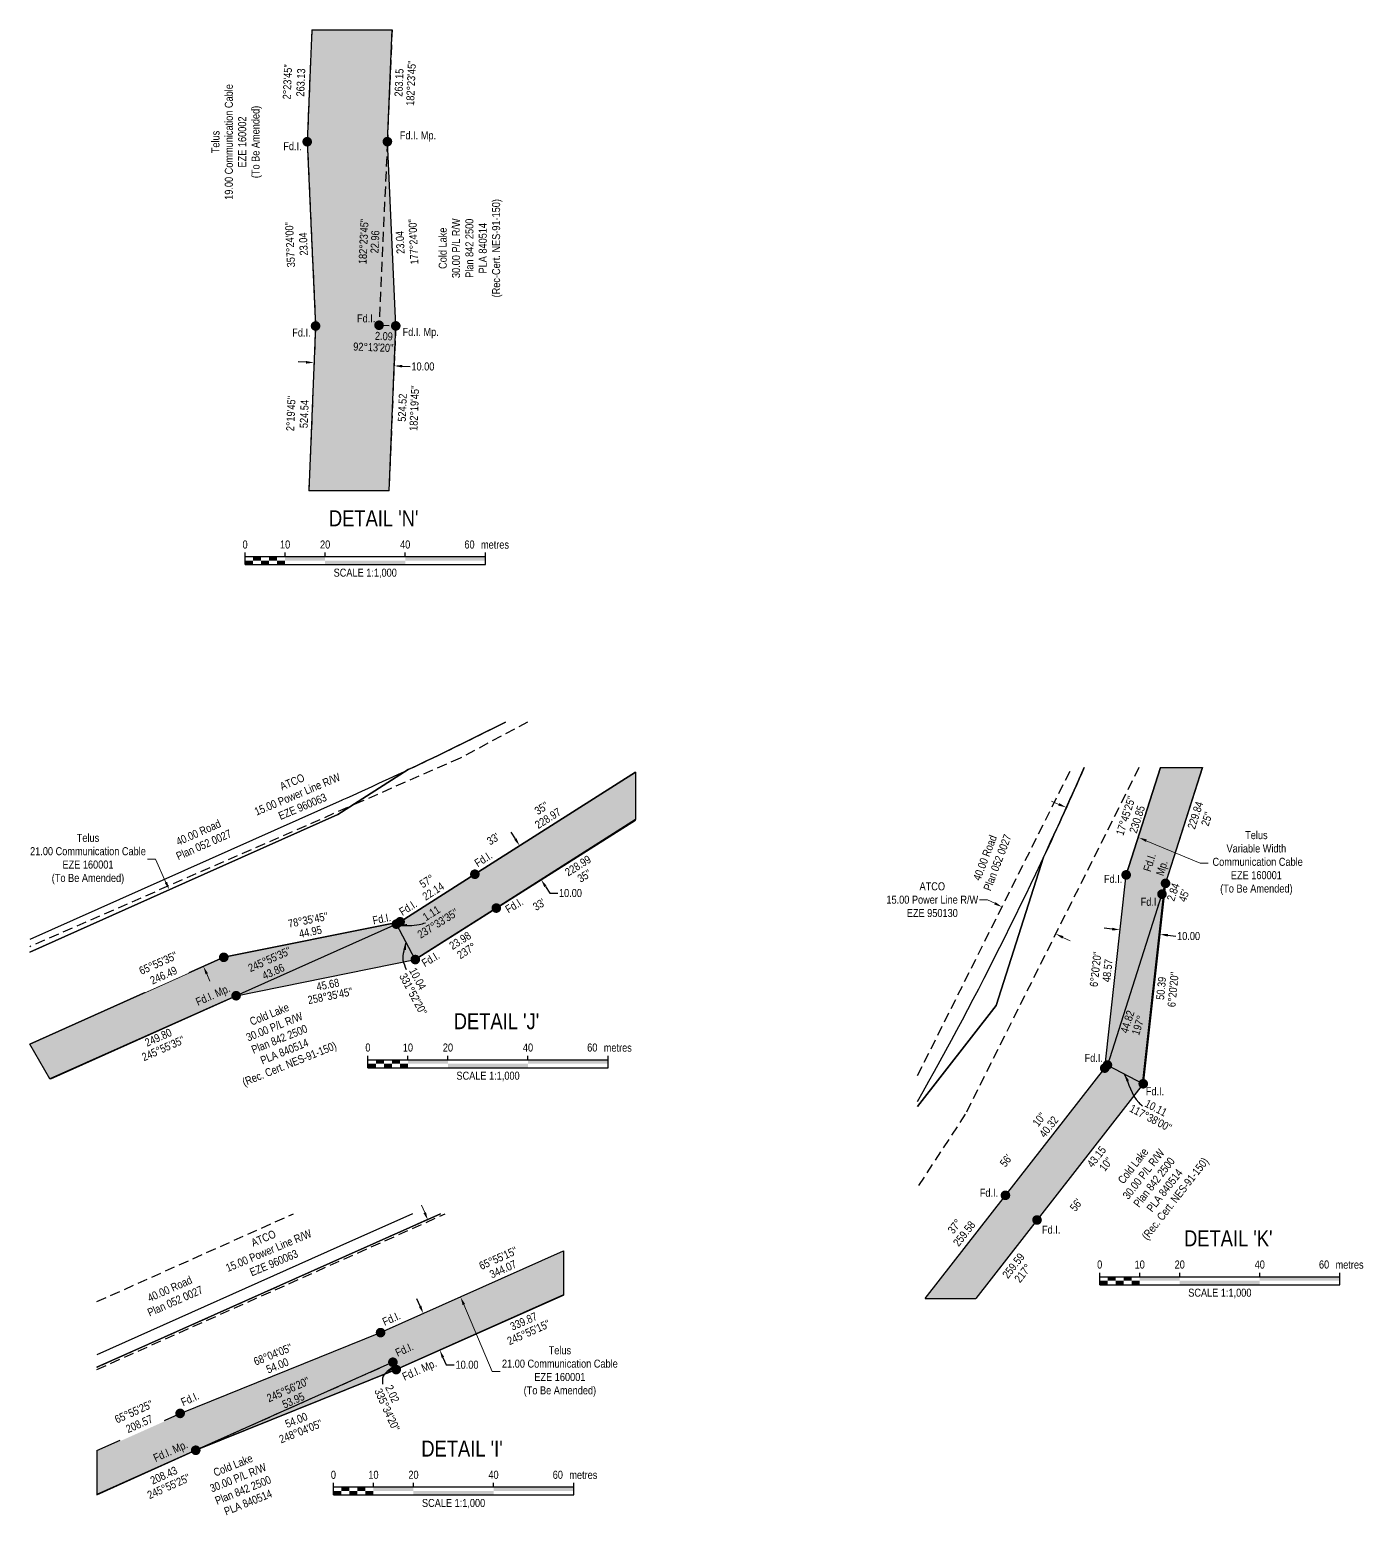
# Model space of a CAD drawing. Extents: x 506429 to 517084, y 6049655 to 6059669.
# Drawn here: x 506717 to 508382, y 6056965 to 6058819 of the extents above; entities that cross this region are included whole.
import ezdxf
from ezdxf.enums import TextEntityAlignment as Align

# ---------------------------------------------------------------- set-up
doc = ezdxf.new("R2010")
doc.units = 0
doc.header["$LTSCALE"] = 5
doc.header["$PDSIZE"] = 0.5
doc.linetypes.add('foc-FLOWLINE', pattern=[3.75, 2.5, -1.25])
doc.layers.get('Defpoints').update_dxf_attribs({"color": 9})
for name, color, linetype in [('C-EZE', 13, 'foc-FLOWLINE'), ('C-RW', 13, 'Continuous'), ('DETAIL-T', 7, 'Continuous'), ('F-EZE', 190, 'foc-FLOWLINE'), ('F-RW', 190, 'Continuous'), ('L-BD', 7, 'Continuous'), ('L-BD1', 253, 'Continuous'), ('L-MON', 1, 'Continuous'), ('L-TITLEDB', 4, 'Continuous'), ('L-TITLEDB-T', 4, 'Continuous'), ('P-PROPOSED', 10, 'Continuous'), ('P-PROPOSED-H', 21, 'Continuous'), ('P-TXT', 4, 'Continuous')]:
    doc.layers.add(name, color=color, linetype=linetype)
for name, color, linetype, lineweight in [('C-EZE-T', 13, 'Continuous', 9), ('F-EZE-T', 190, 'Continuous', 9), ('F-RW-T', 190, 'Continuous', 9)]:
    doc.layers.add(name, color=color, linetype=linetype, lineweight=lineweight)
doc.styles.add('80', font='ARIALN.TTF', dxfattribs={"height": 10})
doc.styles.add('80CG', font='ARIALN.TTF', dxfattribs={"height": 10})
doc.styles.add('80L', font='ARIALN.TTF', dxfattribs={"height": 10})
doc.dimstyles.new('Compass 5 000', dxfattribs={"dimscale": 5, "dimtxt": 9, "dimasz": 2, "dimexe": 0.2, "dimexo": 0.0625, "dimgap": 0.5, "dimtad": 0, "dimtih": 1, "dimtoh": 1, "dimzin": 0, "dimdsep": 46, "dimtxsty": '80CG', "dimcen": 0.1, "dimse1": 1, "dimse2": 1, "dimclrd": 256, "dimclrt": 256, "dimaunit": 1, "dimadec": 4, "dimazin": 0, "dimtfac": 0.06, "dimtofl": 0, "dimtmove": 0, "dimatfit": 1, "dimfxl": 0.2, "dimtolj": 1, "dimtzin": 0, "dimlwd": -1, "dimarcsym": 0})

# ---------------------------------------------------------------- blocks, each defined once
blk = doc.blocks.new('fdia')
at = {"color": 255, "const_width": 1}
blk.add_lwpolyline([(-0.5, 0, 1), (0.5, 0, 1)], format="xyb", close=True, dxfattribs=at)
blk = doc.blocks.new('Fdiaa')
blk.add_blockref('fdia', (0, 0))
blk = doc.blocks.new('fdib')
at = {"color": 1, "const_width": 1.6}
blk.add_lwpolyline([(-0.4, 0, 1), (0.4, 0, 1)], format="xyb", close=True, dxfattribs=at)
at = {"color": 1}
blk.add_circle((0, 0), 0.8, dxfattribs=at)
blk = doc.blocks.new('Fdibb')
blk.add_blockref('fdib', (0, 0))
blk = doc.blocks.new('fdicc')
for name in ['Fdibb', 'Fdiaa']:
    blk.add_blockref(name, (0, 0))
blk = doc.blocks.new('FDI')
blk.add_blockref('fdicc', (0, 0))
blk = doc.blocks.new('*U1061')
at = {"color": 0}
for p, q in [((-150, 0), (-150, 15)), ((-150, 10), (150.2, 10)), ((-150, 0), (150.2, 0)), ((-100, 10), (-100, 15)), ((-50, 10), (-50, 15)), ((50, 10), (50, 15)), ((150.2, 0), (150.2, 15))]:
    blk.add_line(p, q, dxfattribs=at)
for points in [[(-150, 5), (-140, 5), (-150, 0), (-140, 0)], [(-140, 10), (-130, 10), (-140, 5), (-130, 5)], [(-130, 5), (-120, 5), (-130, 0), (-120, 0)], [(-120, 10), (-110, 10), (-120, 5), (-110, 5)], [(-110, 5), (-100, 5), (-110, 0), (-100, 0)], [(-100, 10), (-50, 10), (-100, 5), (-50, 5)], [(-50, 5), (50, 5), (-50, 0), (50, 0)], [(50, 10), (150.2, 10), (50, 5), (150.2, 5)]]:
    blk.add_solid(points, dxfattribs=at)
at = {"color": 0, "style": '80'}
blk.add_text('metres', height=10, dxfattribs=at).set_placement((162.2, 20), align=Align.CENTER)
at = {"color": 0, "char_height": 10, "style": '80'}
for s, insert, attachment_point in [('0', (-150, 30.2), 2), ('10', (-100, 30.2), 2), ('20', (-50, 30.2), 2), ('40', (50, 30.2), 2), ('60', (136.7, 30.2), 3), ('SCALE 1:1,000', (0.1, -5), 2)]:
    blk.add_mtext(s, dxfattribs=dict(at, insert=insert, attachment_point=attachment_point))
blk = doc.blocks.new('*D1093')
at = {"layer": 'C-EZE-T', "transparency": 16777216}
for p, q in [((507210.4, 6057342.6), (507206.4, 6057351.8)), ((507259.1, 6057227.9), (507294.7, 6057144.3)), ((507294.7, 6057144.3), (507304.7, 6057144.3))]:
    blk.add_line(p, q, dxfattribs=at)
for points in [[(507211.9, 6057343.2), (507208.8, 6057341.9), (507214.3, 6057333.4)], [(507260.7, 6057228.6), (507257.6, 6057227.3), (507255.2, 6057237.1)]]:
    blk.add_solid(points, dxfattribs=at)
at = {"layer": 'Defpoints', "color": 0, "transparency": 16777216}
for p in [(507214.3, 6057333.4), (507198.4, 6057326.6), (507239.4, 6057230.4)]:
    blk.add_point(p, dxfattribs=at)
at = {"layer": 'C-EZE-T', "transparency": 16777216, "insert": (507379.1, 6057144.3), "char_height": 10, "attachment_point": 5, "style": '80CG'}
blk.add_mtext('\\A1;Telus\\P21.00 Communication Cable\\PEZE 160001\\P(To Be Amended)', dxfattribs=at)
blk = doc.blocks.new('*D1094')
at = {"layer": 'C-EZE-T', "transparency": 16777216}
for p, q in [((506874.4, 6057783.8), (506864.4, 6057783.8)), ((506887.4, 6057754.7), (506874.4, 6057783.8)), ((506938.3, 6057640.7), (506942.4, 6057631.6))]:
    blk.add_line(p, q, dxfattribs=at)
for points in [[(506888.9, 6057755.4), (506885.9, 6057754), (506891.5, 6057745.6)], [(506939.8, 6057641.4), (506936.8, 6057640.1), (506934.2, 6057649.9)]]:
    blk.add_solid(points, dxfattribs=at)
at = {"layer": 'Defpoints', "color": 0, "transparency": 16777216}
for p in [(506781.3, 6057696.4), (506934.2, 6057649.9), (506824.1, 6057600.7)]:
    blk.add_point(p, dxfattribs=at)
at = {"layer": 'C-EZE-T', "transparency": 16777216, "insert": (506790.1, 6057783.8), "char_height": 10, "attachment_point": 5, "style": '80CG'}
blk.add_mtext('\\A1;Telus\\P21.00 Communication Cable\\PEZE 160001\\P(To Be Amended)', dxfattribs=at)
blk = doc.blocks.new('*D1095')
at = {"layer": 'C-EZE-T', "transparency": 16777216}
for p, q in [((508001.8, 6057852.1), (507992.5, 6057856)), ((508110.9, 6057806.8), (508178.2, 6057778.9)), ((508178.2, 6057778.9), (508188.2, 6057778.9))]:
    blk.add_line(p, q, dxfattribs=at)
for points in [[(508002.4, 6057853.7), (508001.1, 6057850.6), (508011, 6057848.3)], [(508111.5, 6057808.4), (508110.3, 6057805.3), (508101.7, 6057810.7)]]:
    blk.add_solid(points, dxfattribs=at)
at = {"layer": 'Defpoints', "color": 0, "transparency": 16777216}
for p in [(508011, 6057848.3), (508007.1, 6057839), (508097.8, 6057801.4)]:
    blk.add_point(p, dxfattribs=at)
at = {"layer": 'C-EZE-T', "transparency": 16777216, "insert": (508248.4, 6057778.9), "char_height": 10, "attachment_point": 5, "style": '80CG'}
blk.add_mtext('\\A1;Telus\\PVariable Width\\P Communication Cable\\PEZE 160001\\P(To Be Amended)', dxfattribs=at)
blk = doc.blocks.new('*D1096')
at = {"layer": 'Defpoints', "color": 0, "transparency": 16777216}
for p in [(507930.9, 6057724.1), (507914.1, 6057690.4), (507981.1, 6057656.9)]:
    blk.add_point(p, dxfattribs=at)
at = {"layer": 'F-RW-T', "transparency": 16777216}
for p, q in [((507913, 6057733.1), (507903, 6057733.1)), ((507922, 6057728.6), (507913, 6057733.1)), ((508006.9, 6057686.1), (508015.8, 6057681.6))]:
    blk.add_line(p, q, dxfattribs=at)
for points in [[(507922.7, 6057730.1), (507921.2, 6057727.1), (507930.9, 6057724.1)], [(508007.6, 6057687.6), (508006.1, 6057684.6), (507997.9, 6057690.6)]]:
    blk.add_solid(points, dxfattribs=at)
at = {"layer": 'F-RW-T', "transparency": 16777216, "insert": (507843.9, 6057733.1), "char_height": 10, "attachment_point": 5, "style": '80CG'}
blk.add_mtext('\\A1;ATCO\\P15.00 Power Line R/W\\PEZE 950130', dxfattribs=at)
blk = doc.blocks.new('*D1199')
at = {"layer": 'Defpoints', "color": 0, "transparency": 16777216}
for p in [(507072.7, 6058414.1), (507172.7, 6058410), (507172.2, 6058399.4)]:
    blk.add_point(p, dxfattribs=at)
at = {"layer": 'P-TXT', "transparency": 16777216}
for p, q in [((507062.3, 6058403.9), (507052.3, 6058404.3)), ((507182.2, 6058399), (507192.2, 6058398.6))]:
    blk.add_line(p, q, dxfattribs=at)
for points in [[(507062.4, 6058405.5), (507062.2, 6058402.2), (507072.3, 6058403.4)], [(507182.3, 6058400.6), (507182.1, 6058397.3), (507172.2, 6058399.4)]]:
    blk.add_solid(points, dxfattribs=at)
at = {"layer": 'P-TXT', "transparency": 16777216, "insert": (507208.1, 6058398.6), "char_height": 10, "attachment_point": 5, "style": '80CG'}
blk.add_mtext('\\A1;10.00', dxfattribs=at)
blk = doc.blocks.new('*D1202')
at = {"layer": 'Defpoints', "color": 0, "transparency": 16777216}
for p in [(507322.8, 6057796.6), (507355.7, 6057758.2), (507349.6, 6057754.4)]:
    blk.add_point(p, dxfattribs=at)
at = {"layer": 'P-TXT', "transparency": 16777216}
for p, q in [((507323.5, 6057808.9), (507318.1, 6057817.3)), ((507361, 6057749.8), (507366.4, 6057741.4)), ((507366.4, 6057741.4), (507376.4, 6057741.4))]:
    blk.add_line(p, q, dxfattribs=at)
for points in [[(507324.9, 6057809.8), (507322.1, 6057808), (507328.9, 6057800.4)], [(507362.4, 6057750.7), (507359.6, 6057748.9), (507355.7, 6057758.2)]]:
    blk.add_solid(points, dxfattribs=at)
at = {"layer": 'P-TXT', "transparency": 16777216, "insert": (507392.3, 6057741.4), "char_height": 10, "attachment_point": 5, "style": '80CG'}
blk.add_mtext('\\A1;10.00', dxfattribs=at)
blk = doc.blocks.new('*D1203')
at = {"layer": 'Defpoints', "color": 0, "transparency": 16777216}
for p in [(508078.3, 6057695.8), (508127.9, 6057689.9), (508128, 6057690.3)]:
    blk.add_point(p, dxfattribs=at)
at = {"layer": 'P-TXT', "transparency": 16777216}
for p, q in [((508068.3, 6057696.5), (508058.4, 6057697.7)), ((508137.9, 6057688.8), (508147.8, 6057687.7))]:
    blk.add_line(p, q, dxfattribs=at)
for points in [[(508068.5, 6057698.2), (508068.1, 6057694.9), (508078.2, 6057695.4)], [(508138.1, 6057690.5), (508137.7, 6057687.1), (508127.9, 6057689.9)]]:
    blk.add_solid(points, dxfattribs=at)
at = {"layer": 'P-TXT', "transparency": 16777216, "insert": (508163.8, 6057687.7), "char_height": 10, "attachment_point": 5, "style": '80CG'}
blk.add_mtext('\\A1;10.00', dxfattribs=at)
blk = doc.blocks.new('*D1204')
at = {"layer": 'Defpoints', "color": 0, "transparency": 16777216}
for p in [(507201.7, 6057213.5), (507222.1, 6057167.8), (507229.1, 6057171)]:
    blk.add_point(p, dxfattribs=at)
at = {"layer": 'P-TXT', "transparency": 16777216}
for p, q in [((507204.6, 6057225.8), (507200.5, 6057234.9)), ((507233.2, 6057161.8), (507237.3, 6057152.7)), ((507237.3, 6057152.7), (507247.3, 6057152.7))]:
    blk.add_line(p, q, dxfattribs=at)
for points in [[(507206.1, 6057226.5), (507203.1, 6057225.1), (507208.7, 6057216.7)], [(507234.7, 6057162.5), (507231.7, 6057161.2), (507229.1, 6057171)]]:
    blk.add_solid(points, dxfattribs=at)
at = {"layer": 'P-TXT', "transparency": 16777216, "insert": (507263.2, 6057152.7), "char_height": 10, "attachment_point": 5, "style": '80CG'}
blk.add_mtext('\\A1;10.00', dxfattribs=at)

msp = doc.modelspace()

# ---------------------------------------------------------------- hatches: boundary and pattern name
at = {"layer": 'P-PROPOSED-H'}
h = msp.add_hatch(color=256, dxfattribs=at)
h.dxf.hatch_style = 1
h.paths.add_polyline_path([(507163.809, 6058679.23), (507169.653, 6058818.925), (507069.556, 6058818.925), (507063.708, 6058679.1), (507074.153, 6058449.134), (507065.786, 6058243.245), (507165.875, 6058243.245), (507174.254, 6058449.264)])
h = msp.add_hatch(color=256, dxfattribs=at)
h.dxf.hatch_style = 1
h.paths.add_polyline_path([(507299.736, 6057722.685), (507473.477, 6057833.088), (507473.477, 6057892.34), (507272.98, 6057764.939), (507179.676, 6057705.583), (506959.595, 6057661.22), (506717.379, 6057552.988), (506742.395, 6057509.39), (506974.977, 6057613.299), (507198.641, 6057658.412)])
h = msp.add_hatch(color=256, dxfattribs=at)
h.dxf.hatch_style = 1
h.paths.add_polyline_path([(508135.023, 6057753.568), (508181.331, 6057898.194), (508128.807, 6057898.194), (508085.867, 6057764.093), (508059.081, 6057522.947), (507935.172, 6057364.151), (507834.87, 6057235.452), (507898.29, 6057235.452), (508107.192, 6057503.412)])
h = msp.add_hatch(color=256, dxfattribs=at)
h.dxf.hatch_style = 1
h.paths.add_polyline_path([(507383.504, 6057239.654), (507383.504, 6057294.773), (507155.303, 6057192.809), (506905.122, 6057092.029), (506801.297, 6057045.635), (506801.297, 6056990.912), (506924.607, 6057046.012), (507174.818, 6057146.712)])

# ---------------------------------------------------------------- linework, layer by layer
at = {"layer": 'C-EZE', "flags": 128}
msp.add_lwpolyline([(507069.556, 6058818.925), (507063.708, 6058679.1), (507074.153, 6058449.134), (507065.786, 6058243.245)], dxfattribs=at)
at = {"layer": 'C-RW', "flags": 128}
for points in [[(507311.121, 6057954.829, -0.00742035), (507189.804, 6057895.476), (507101.917, 6057839.6), (506911.814, 6057754.678), (506717.379, 6057667.811)], [(506717.379, 6057667.811), (506911.814, 6057754.678), (507101.917, 6057839.6), (507189.804, 6057895.476, 0.00742035), (507311.121, 6057954.829)], [(508033.437, 6057898.194, -0.00675865), (507982.746, 6057786.108), (507923.605, 6057601.019), (507825.524, 6057475.224)], [(507825.524, 6057475.224), (507923.605, 6057601.019), (507982.746, 6057786.108, 0.00675865), (508033.437, 6057898.194)]]:
    msp.add_lwpolyline(points, format="xyb", dxfattribs=at)
for points in [[(506717.379, 6057552.988), (506959.595, 6057661.22), (507179.676, 6057705.583), (507272.98, 6057764.939), (507473.477, 6057892.34)], [(506959.595, 6057661.22), (507179.676, 6057705.583), (507272.98, 6057764.939), (507473.477, 6057892.34)], [(507834.87, 6057235.452), (507935.172, 6057364.151), (508059.081, 6057522.947), (508085.867, 6057764.093), (508128.807, 6057898.194)], [(508181.331, 6057898.194), (508135.023, 6057753.568), (508130.595, 6057740.07), (508062.459, 6057526.83), (508107.192, 6057503.412), (507974.653, 6057333.421), (507898.29, 6057235.452)], [(508128.807, 6057898.194), (508085.867, 6057764.093)], [(507473.477, 6057833.088), (507299.736, 6057722.685), (507198.641, 6057658.412), (507174.993, 6057702.65), (506974.977, 6057613.299), (506742.395, 6057509.39)], [(507834.87, 6057235.452), (507935.172, 6057364.151), (508059.081, 6057522.947), (508085.867, 6057764.093)], [(506717.379, 6057552.988), (506959.595, 6057661.22)], [(507230.293, 6057341.146), (507111.618, 6057288.115), (506865.546, 6057178.281), (506801.297, 6057149.572)], [(506801.297, 6057149.572), (506865.546, 6057178.281), (507111.618, 6057288.115), (507230.293, 6057341.146)], [(506801.297, 6057045.635), (506905.122, 6057092.029), (507155.303, 6057192.809), (507383.504, 6057294.773)], [(506801.297, 6057045.635), (506905.122, 6057092.029), (507155.303, 6057192.809), (507383.504, 6057294.773)], [(507383.504, 6057239.971), (507174.818, 6057146.712), (507170.655, 6057155.877), (506924.607, 6057046.012), (506801.297, 6056990.912)]]:
    msp.add_lwpolyline(points, dxfattribs=at)
at = {"layer": 'F-EZE'}
for points in [[(507169.611, 6058818.925), (507163.809, 6058679.23), (507153.394, 6058450.074), (507174.254, 6058449.264), (507165.819, 6058243.245)], [(507338.809, 6057954.829), (507254.63, 6057909.793), (507131.015, 6057855.569), (506717.379, 6057674.402)], [(508101.884, 6057898.194), (507885.119, 6057465.328), (507825.524, 6057374.778)], [(507825.524, 6057513.653), (508018.092, 6057898.194)], [(507230.201, 6057341.146), (506801.297, 6057149.424)], [(506801.297, 6057231.492), (507046.605, 6057341.146)], [(506801.297, 6057146.79), (507236.095, 6057341.146)], [(507383.504, 6057239.654), (507174.818, 6057146.712), (507170.655, 6057155.877), (506924.607, 6057046.012), (506801.297, 6056990.536)]]:
    msp.add_lwpolyline(points, dxfattribs=at)
at = {"layer": 'F-RW'}
for p, q in [((508133.6, 6057749.113), (508181.357, 6057898.194)), ((508105.876, 6057498.762), (508133.6, 6057749.113))]:
    msp.add_line(p, q, dxfattribs=at)
for points in [[(507165.821, 6058243.245), (507174.254, 6058449.264), (507163.809, 6058679.23), (507169.611, 6058818.925)], [(506743.583, 6057509.39), (506974.977, 6057613.299), (507198.641, 6057658.412), (507473.477, 6057832.469)], [(506801.297, 6056990.536), (506924.607, 6057046.012), (507174.818, 6057146.712), (507383.504, 6057239.655)]]:
    msp.add_lwpolyline(points, dxfattribs=at)
at = {"layer": 'L-TITLEDB'}
msp.add_lwpolyline([(507107.193, 6057857.571, 0.01241446), (507311.121, 6057954.829, 0.01241446)], format="xyb", dxfattribs=at)
at = {"layer": 'L-TITLEDB', "flags": 128}
msp.add_lwpolyline([(507825.524, 6057481.103, 0.02562054), (508033.437, 6057898.194)], format="xyb", dxfattribs=at)
at = {"layer": 'L-TITLEDB'}
for points in [[(507107.168, 6057857.56), (506717.379, 6057683.466)], [(507195.043, 6057341.146), (507104.519, 6057300.674), (506801.297, 6057165.156)]]:
    msp.add_lwpolyline(points, dxfattribs=at)
at = {"layer": 'P-PROPOSED'}
for p, q in [((507163.809, 6058679.23), (507169.653, 6058818.925)), ((507174.254, 6058449.264), (507163.809, 6058679.23)), ((507165.875, 6058243.245), (507174.254, 6058449.264))]:
    msp.add_line(p, q, dxfattribs=at)
at = {"layer": 'P-PROPOSED', "flags": 128}
for points in [[(507069.556, 6058818.925), (507063.708, 6058679.1), (507074.153, 6058449.134), (507065.786, 6058243.245)], [(507473.477, 6057892.34), (507272.98, 6057764.939), (507179.676, 6057705.583), (506959.595, 6057661.22), (506717.379, 6057552.988)], [(507834.87, 6057235.452), (507935.172, 6057364.151), (508059.081, 6057522.947), (508085.867, 6057764.093), (508128.807, 6057898.194)], [(508181.331, 6057898.194), (508135.023, 6057753.568), (508107.192, 6057503.412), (507898.29, 6057235.452)], [(506742.395, 6057509.39), (506974.977, 6057613.299), (507198.641, 6057658.412), (507299.736, 6057722.685), (507473.477, 6057833.088)], [(506801.297, 6057045.635), (506905.122, 6057092.029), (507155.303, 6057192.809), (507383.504, 6057294.773)], [(507383.504, 6057239.654), (507174.818, 6057146.712), (506924.607, 6057046.012), (506801.297, 6056990.912)]]:
    msp.add_lwpolyline(points, dxfattribs=at)
at = {"layer": 'P-PROPOSED-H'}
msp.add_line((507383.504, 6057294.773), (507383.504, 6057239.654), dxfattribs=at)
at = {"layer": 'P-PROPOSED-H', "flags": 128}
for points in [[(507069.556, 6058818.925), (507169.653, 6058818.925)], [(507165.875, 6058243.245), (507065.786, 6058243.245)], [(507473.477, 6057892.34), (507473.477, 6057833.088)], [(508128.807, 6057898.194), (508181.331, 6057898.194)], [(506742.395, 6057509.39), (506717.379, 6057552.988)], [(507834.87, 6057235.452), (507898.29, 6057235.452)], [(506801.297, 6057045.635), (506801.297, 6056990.912)]]:
    msp.add_lwpolyline(points, dxfattribs=at)

# ---------------------------------------------------------------- block references
at = {"layer": 'DETAIL-T', "xscale": 0.9990104649161125, "yscale": 0.9990104649161125, "zscale": 0.9990104649161125}
for p in [(507136.057, 6058151.278), (507289.343, 6057523.471), (508202.688, 6057252.656), (507246.315, 6056990.235)]:
    msp.add_blockref('*U1061', p, dxfattribs=at)
at = {"layer": 'L-MON'}
for p, xscale, yscale, zscale in [((507063.708, 6058679.1), 4.995052324580574, 4.995052324580574, 4.995052324580574), ((507163.809, 6058679.23), 4.995052324580574, 4.995052324580574, 4.995052324580574), ((507074.153, 6058449.134), 4.995052324580574, 4.995052324580574, 4.995052324580574), ((507153.394, 6058450.074), 4.995052324580574, 4.995052324580574, 4.995052324580574), ((507174.254, 6058449.264), 4.995052324580574, 4.995052324580574, 4.995052324580574), ((507272.98, 6057764.939), 4.995052324580574, 4.995052324580574, 4.995052324580574), ((508085.867, 6057764.093), 4.995052324580574, 4.995052324580574, 4.995052324580574), ((508135.023, 6057753.568), 4.995052324580578, 4.995052324580578, 4.995052324580578), ((508130.595, 6057740.07), 4.995052324580578, 4.995052324580578, 4.995052324580578), ((507299.736, 6057722.685), 4.995052324580578, 4.995052324580578, 4.995052324580578), ((507174.993, 6057702.65), 4.995052324580578, 4.995052324580578, 4.995052324580578), ((507179.676, 6057705.583), 4.995052324580574, 4.995052324580574, 4.995052324580574), ((506959.595, 6057661.22), 4.995052324580574, 4.995052324580574, 4.995052324580574), ((507198.641, 6057658.412), 4.995052324580578, 4.995052324580578, 4.995052324580578), ((506974.977, 6057613.299), 4.995052324580578, 4.995052324580578, 4.995052324580578), ((508059.081, 6057522.947), 4.995052324580574, 4.995052324580574, 4.995052324580574), ((508062.459, 6057526.83), 4.995052324580578, 4.995052324580578, 4.995052324580578), ((508107.192, 6057503.412), 4.995052324580578, 4.995052324580578, 4.995052324580578), ((507935.172, 6057364.151), 4.995052324580574, 4.995052324580574, 4.995052324580574), ((507974.653, 6057333.421), 4.995052324580578, 4.995052324580578, 4.995052324580578), ((507155.303, 6057192.809), 4.995052324580574, 4.995052324580574, 4.995052324580574), ((507170.655, 6057155.877), 4.995052324580578, 4.995052324580578, 4.995052324580578), ((507174.818, 6057146.712), 4.995052324580578, 4.995052324580578, 4.995052324580578), ((506905.122, 6057092.029), 4.995052324580574, 4.995052324580574, 4.995052324580574), ((506924.607, 6057046.012), 4.995052324580578, 4.995052324580578, 4.995052324580578)]:
    msp.add_blockref('FDI', p, dxfattribs=dict(at, xscale=xscale, yscale=yscale, zscale=zscale))

# ---------------------------------------------------------------- texts
at = {"layer": 'DETAIL-T', "color": 3, "char_height": 19.9802, "width": 223.63651, "attachment_point": 5, "style": '80CG'}
for s, insert in [("DETAIL 'N'", (507146.705, 6058209.169)), ("DETAIL 'J'", (507299.992, 6057581.361)), ("DETAIL 'K'", (508213.337, 6057310.546)), ("DETAIL 'I'", (507256.964, 6057048.125))]:
    msp.add_mtext(s, dxfattribs=dict(at, insert=insert))
at = {"layer": 'F-EZE-T', "insert": (506975.723, 6058678.81), "char_height": 9.9901, "attachment_point": 5, "rotation": 90, "style": '80CG'}
msp.add_mtext('\\A1;Telus \\P19.00 Communication Cable\\PEZE 160002\\P(To Be Amended)', dxfattribs=at)
at = {"layer": 'F-RW-T', "char_height": 9.9901, "attachment_point": 5, "style": '80CG'}
for s, insert, rotation in [('\\A1;Cold Lake\\P30.00 P/L R/W\\PPlan 842 2500\\PPLA 840514\\P(Rec-Cert. NES-91-150)', (507267.651, 6058546.185), 90), ('\\A1;ATCO\\P15.00 Power Line R/W\\PEZE 960063', (507051.391, 6057864.722), 22.834019), ('\\A1;Cold Lake\\P30.00 P/L R/W\\PPlan 842 2500\\PPLA 840514\\P(Rec. Cert. NES-91-150)', (507029.533, 6057557.839), 21.966576), ('\\A1;ATCO\\P15.00 Power Line R/W\\PEZE 960063', (507015.588, 6057295.194), 22.834019), ('\\A1;Cold Lake\\P30.00 P/L R/W\\PPlan 842 2500\\PPLA 840514', (506980.499, 6057004.01), 21.966576)]:
    msp.add_mtext(s, dxfattribs=dict(at, insert=insert, rotation=rotation))
at = {"layer": 'L-BD', "style": '80L'}
for s, rotation, p in [('182°23\'45"', 87.6044, (507193.28, 6058752.182)), ('263.15', 87.6044, (507178.308, 6058752.808)), ("182°23'45''", 87.3978, (507134.022, 6058554.756)), ('22.96', 87.3978, (507148.243, 6058554.109)), ('2.09', 357.7774, (507159.456, 6058436.484)), ("92°13'20''", 357.7774, (507146.343, 6058422.601)), ("182°19'45''", 87.6711, (507197.393, 6058346.595)), ('524.52', 87.6711, (507182.42, 6058347.204)), ('229.84', 72.2453, (508172.178, 6057838.462)), ("25''", 72.2453, (508186.45, 6057833.892)), ('228.99', 32.4338, (507401.632, 6057775.598)), ("35''", 32.4338, (507409.669, 6057762.95)), ('2.84', 71.8391, (508144.531, 6057742.649)), ("45'", 71.8391, (508158.058, 6057738.212)), ("237°33'35''", 32.0658, (507226.681, 6057703.599)), ('1.11', 32.0658, (507218.725, 6057716.298)), ("33' ", 32.4338, (507354.471, 6057727.993)), ('23.98', 32.447, (507254.549, 6057682.118)), ("245°55'35''", 24.0712, (507016.666, 6057658.726)), ('237°', 32.447, (507262.589, 6057669.472)), ('43.86', 24.0712, (507021.328, 6057643.477)), ('10.04', 298.1276, (507201.71, 6057634.468)), ('45.68', 11.4035, (507089.492, 6057627.203)), ("331°52'20''", 298.1276, (507196.077, 6057615.168)), ('50.39', 84.3523, (508129.511, 6057622.515)), ("6°20'20''", 84.3523, (508144.423, 6057621.04)), ("258°35'45''", 11.4035, (507092.306, 6057613.248)), ('44.82', 72.2798, (508087.371, 6057580.769)), ('249.80', 24.0734, (506877.829, 6057561.226)), ('197°', 72.2798, (508100.932, 6057576.436)), ("245°55'35''", 24.0734, (506883.941, 6057547.545)), ('10.11', 332.3672, (508123.129, 6057473.236)), ("117°38'00''", 332.3672, (508116.526, 6057460.623)), ('43.15', 52.057, (508048.801, 6057412.274)), ("10''", 52.057, (508060.618, 6057403.06)), ("56'", 52.0652, (508023.291, 6057352.145)), ('259.59', 52.0652, (507945.167, 6057276.303)), ('217°', 52.0652, (507956.986, 6057267.091)), ('339.87', 24.0792, (507333.887, 6057206.855)), ("245°55'15''", 24.0792, (507340.001, 6057193.174)), ("245°56'20''", 24.0618, (507039.919, 6057121.87)), ('2.02', 294.4275, (507169.95, 6057116.507)), ('53.95', 24.0618, (507046.408, 6057108.33)), ("335°34'20''", 294.4275, (507163.555, 6057096.5)), ('54.00', 21.9228, (507050.102, 6057083.623)), ("248°04'05''", 21.9228, (507055.697, 6057069.721)), ("245°55'25''", 24.0769, (506890.834, 6057001.011)), ('208.43', 24.0769, (506884.721, 6057014.693))]:
    msp.add_text(s, height=9.9901, rotation=rotation, dxfattribs=at).set_placement(p, align=Align.MIDDLE)
at = {"layer": 'L-BD1', "style": '80L'}
for s, rotation, p in [("35''", 32.4328, (507356.116, 6057847.357)), ("17°45'25''", 72.2449, (508085.252, 6057837.979)), ('230.85', 72.2449, (508099.523, 6057833.41)), ('228.97', 32.4328, (507364.153, 6057834.709)), ("33'", 32.4328, (507295.663, 6057808.944)), ('57°', 32.4627, (507212.922, 6057756.334)), ('22.14', 32.4627, (507220.965, 6057743.69)), ("78°35'45''", 11.3967, (507064.7, 6057707.885)), ('44.95', 11.3967, (507067.661, 6057693.195)), ("6°20'20''", 83.6615, (508047.652, 6057646.277)), ('48.57', 83.6615, (508062.545, 6057644.623)), ("10''", 52.0351, (507977.436, 6057458.913)), ('40.32', 52.0351, (507989.25, 6057449.695)), ("56'", 52.0688, (507935.831, 6057407.594)), ('37°', 52.0688, (507871.871, 6057325.559)), ('259.58', 52.0688, (507883.691, 6057316.347)), ("65°55'15''", 24.0759, (507302.03, 6057285.724)), ('344.07', 24.0759, (507308.143, 6057272.042)), ("68°04'05''", 21.941, (507020.88, 6057165.585)), ('54.00', 21.941, (507026.48, 6057151.685))]:
    msp.add_text(s, height=9.9901, rotation=rotation, dxfattribs=at).set_placement(p, align=Align.MIDDLE)
at = {"layer": 'L-MON', "char_height": 9.9901, "attachment_point": 1, "style": '80L'}
for s, width, insert in [('\\pi1.1046;Fd.I. Mp. ', 44.3292, (507178.268, 6058692.041)), ('\\pi1.0826;Fd.I.', 22.04407, (507032.798, 6058678.572)), ('\\pi1.0826;Fd.I.', 22.04407, (507124.805, 6058463.616)), ('\\pi1.0826;Fd.I.', 22.04407, (507043.975, 6058445.951)), ('\\pi1.1046;Fd.I. Mp. ', 44.3292, (507181.657, 6058446.72)), ('Fd.I.', 44.3292, (508058.14, 6057764.113)), ('Fd.I.', 44.3292, (508103.984, 6057735.492)), ('Fd.I.', 44.3292, (508033.957, 6057540.716)), ('Fd.I.', 44.3292, (508110.426, 6057499.025)), ('Fd.I.', 44.3292, (507903.154, 6057372.387)), ('Fd.I.', 44.3292, (507980.823, 6057326.338))]:
    msp.add_mtext_dynamic_manual_height_columns(s, width=width, gutter_width=50, heights=[0], dxfattribs=dict(at, insert=insert))
for s, width, insert, rotation in [('Fd.I.', 44.3292, (507271.219, 6057781.857), 32.462653), ('Fd.I. \\PMp.', 44.3292, (508106.864, 6057770.274), 72.237581), ('Fd.I.', 44.3292, (507177.203, 6057721.211), 32.462653), ('Fd.I.', 44.3292, (507309.686, 6057724.453), 31.139698), ('Fd.I.', 44.3292, (507144.477, 6057711.984), 11.396726), ('Fd.I.', 44.3292, (507205.331, 6057657.286), 31.139698), ('Fd.I.', 22.04407, (507156.285, 6057210.195), 24.05403), ('Fd.I.', 44.3292, (507172.433, 6057171.647), 24.05403), ('Fd.I. Mp.', 44.3292, (507181.109, 6057141.782), 24.05403), ('Fd.I.', 22.04407, (506904.835, 6057109.952), 24.05403)]:
    msp.add_mtext_dynamic_manual_height_columns(s, width=width, gutter_width=50, heights=[0], dxfattribs=dict(at, insert=insert, rotation=rotation))
at = {"layer": 'L-TITLEDB-T', "char_height": 9.9901, "attachment_point": 5, "style": '80CG'}
for insert, rotation in [((506931.31, 6057809.298), 23.81962), ((507917.425, 6057782.48), 69.142908), ((506895.508, 6057239.77), 23.81962)]:
    msp.add_mtext('\\A1;40.00 Road\\PPlan 052 0027', dxfattribs=dict(at, insert=insert, rotation=rotation))

# ---------------------------------------------------------------- dimensions: what is measured, and where the dimension line sits
at = {"layer": 'C-EZE-T'}
for base, p1, p2, angle, text, picture, middle in [((506934.239, 6057649.878), (506781.298, 6057696.368), (506824.056, 6057600.656), 294.071631, 'Telus\\P21.00 Communication Cable\\PEZE 160001\\P(To Be Amended)', '*D1094', (506790.067, 6057783.753)), ((508010.989, 6057848.314), (508097.802, 6057801.365), (508007.126, 6057839.008), 157.454757, 'Telus\\PVariable Width\\P Communication Cable\\PEZE 160001\\P(To Be Amended)', '*D1095', (508248.386, 6057778.9)), ((507214.272, 6057333.374), (507239.354, 6057230.364), (507198.391, 6057326.616), 113.053366, 'Telus\\P21.00 Communication Cable\\PEZE 160001\\P(To Be Amended)', '*D1093', (507379.096, 6057144.314))]:
    dim = msp.add_linear_dim(base=base, p1=p1, p2=p2, angle=angle, text=text, dimstyle='Compass 5 000', dxfattribs=at)
    dim.commit()
    dim.dimension.update_dxf_attribs({"geometry": picture, "text_midpoint": middle, "dimtype": 161})
at = {"layer": 'F-RW-T'}
dim = msp.add_linear_dim(base=(507930.932, 6057724.142), p1=(507981.052, 6057656.901), p2=(507914.059, 6057690.449), angle=153.399576, text='ATCO\\P15.00 Power Line R/W\\PEZE 950130', dimstyle='Compass 5 000', dxfattribs=at)
dim.commit()
dim.dimension.update_dxf_attribs({"geometry": '*D1096', "text_midpoint": (507843.908, 6057733.098), "dimtype": 161})
at = {"layer": 'P-TXT'}
for base, p1, p2, angle, picture, middle in [((507172.225, 6058399.38), (507072.73, 6058414.108), (507172.659, 6058410.044), 357.67106, '*D1199', (507208.146, 6058398.568)), ((507355.675, 6057758.231), (507322.767, 6057796.575), (507349.59, 6057754.364), 302.43381, '*D1202', (507392.339, 6057741.351)), ((508127.941, 6057689.911), (508078.285, 6057695.833), (508127.985, 6057690.304), 353.651642, '*D1203', (508163.756, 6057687.699)), ((507229.105, 6057170.971), (507201.678, 6057213.53), (507222.096, 6057167.839), 294.079233, '*D1204', (507263.203, 6057152.712))]:
    dim = msp.add_linear_dim(base=base, p1=p1, p2=p2, angle=angle, text='10.00', dimstyle='Compass 5 000', dxfattribs=at)
    dim.commit()
    dim.dimension.update_dxf_attribs({"geometry": picture, "text_midpoint": middle, "dimtype": 161})

# ---------------------------------------------------------------- leaders
at = {"layer": 'L-BD', "path_type": 1}
for points in [[(507178.39, 6057700.797), (507203.591, 6057702.198), (507211.3, 6057704.294)], [(507186.817, 6057680.531), (507183.276, 6057657.483), (507187.205, 6057646.099)], [(508083.343, 6057515.897), (508101.544, 6057479.988), (508106.187, 6057475.798)], [(507171.763, 6057151.164), (507157.854, 6057136.106), (507157.854, 6057128.383)]]:
    msp.add_leader(points, dimstyle='Compass 5 000', override={"dimgap": 0.5, "dimtad": 0}, dxfattribs=at)

# ---------------------------------------------------------------- next in the draw order: texts
at = {"layer": 'F-RW-T', "insert": (508121.868, 6057379.581), "char_height": 9.9901, "attachment_point": 5, "rotation": 52.056977, "style": '80CG', "bg_fill": 2}
msp.add_mtext('\\A1;Cold Lake\\P30.00 P/L R/W\\PPlan 842 2500\\PPLA 840514\\P(Rec. Cert. NES-91-150)', dxfattribs=at)
at = {"layer": 'L-BD', "insert": (507174.658, 6058553.267), "char_height": 9.9901, "width": 27.09701, "attachment_point": 2, "rotation": 92.6005, "style": '80L', "bg_fill": 3, "box_fill_scale": 1.1, "bg_fill_color": 256, "bg_fill_transparency": 0}
msp.add_mtext("23.04 177°24'00''", dxfattribs=at)
at = {"layer": 'L-BD1', "char_height": 9.9901, "attachment_point": 2, "style": '80L', "bg_fill": 3, "box_fill_scale": 1.1, "bg_fill_color": 256, "bg_fill_transparency": 0}
for s, insert, width, rotation in [('2°23\'45"\\P263.13', (507034.018, 6058753.967), 34.56099, 87.6053), ("357°24'00''\\P23.04 ", (507037.291, 6058550.469), 56.25165, 92.6005), ("2°19'45''\\P524.54", (507038.315, 6058340.102), 43.5221, 87.6728)]:
    msp.add_mtext(s, dxfattribs=dict(at, insert=insert, width=width, rotation=rotation))
at = {"layer": 'L-BD1', "char_height": 9.9901, "attachment_point": 2, "style": '80L', "bg_fill": 2}
for s, insert, width, rotation in [("65°55'35'' 246.49", (506875.643, 6057658.542), 50.13359, 24.077), ("65°55'25'' 208.57", (506845.256, 6057098.722), 50.13355, 24.0772)]:
    msp.add_mtext(s, dxfattribs=dict(at, insert=insert, width=width, rotation=rotation))

# ---------------------------------------------------------------- next in the draw order: texts
at = {"layer": 'L-MON', "char_height": 9.9901, "attachment_point": 1, "rotation": 24.05403, "style": '80L'}
for insert in [(506923.299, 6057609.57), (506870.419, 6057040.311)]:
    msp.add_mtext_dynamic_manual_height_columns('Fd.I. Mp.', width=44.3292, gutter_width=50, heights=[0], dxfattribs=dict(at, insert=insert))

doc.saveas('drawing.dxf')
